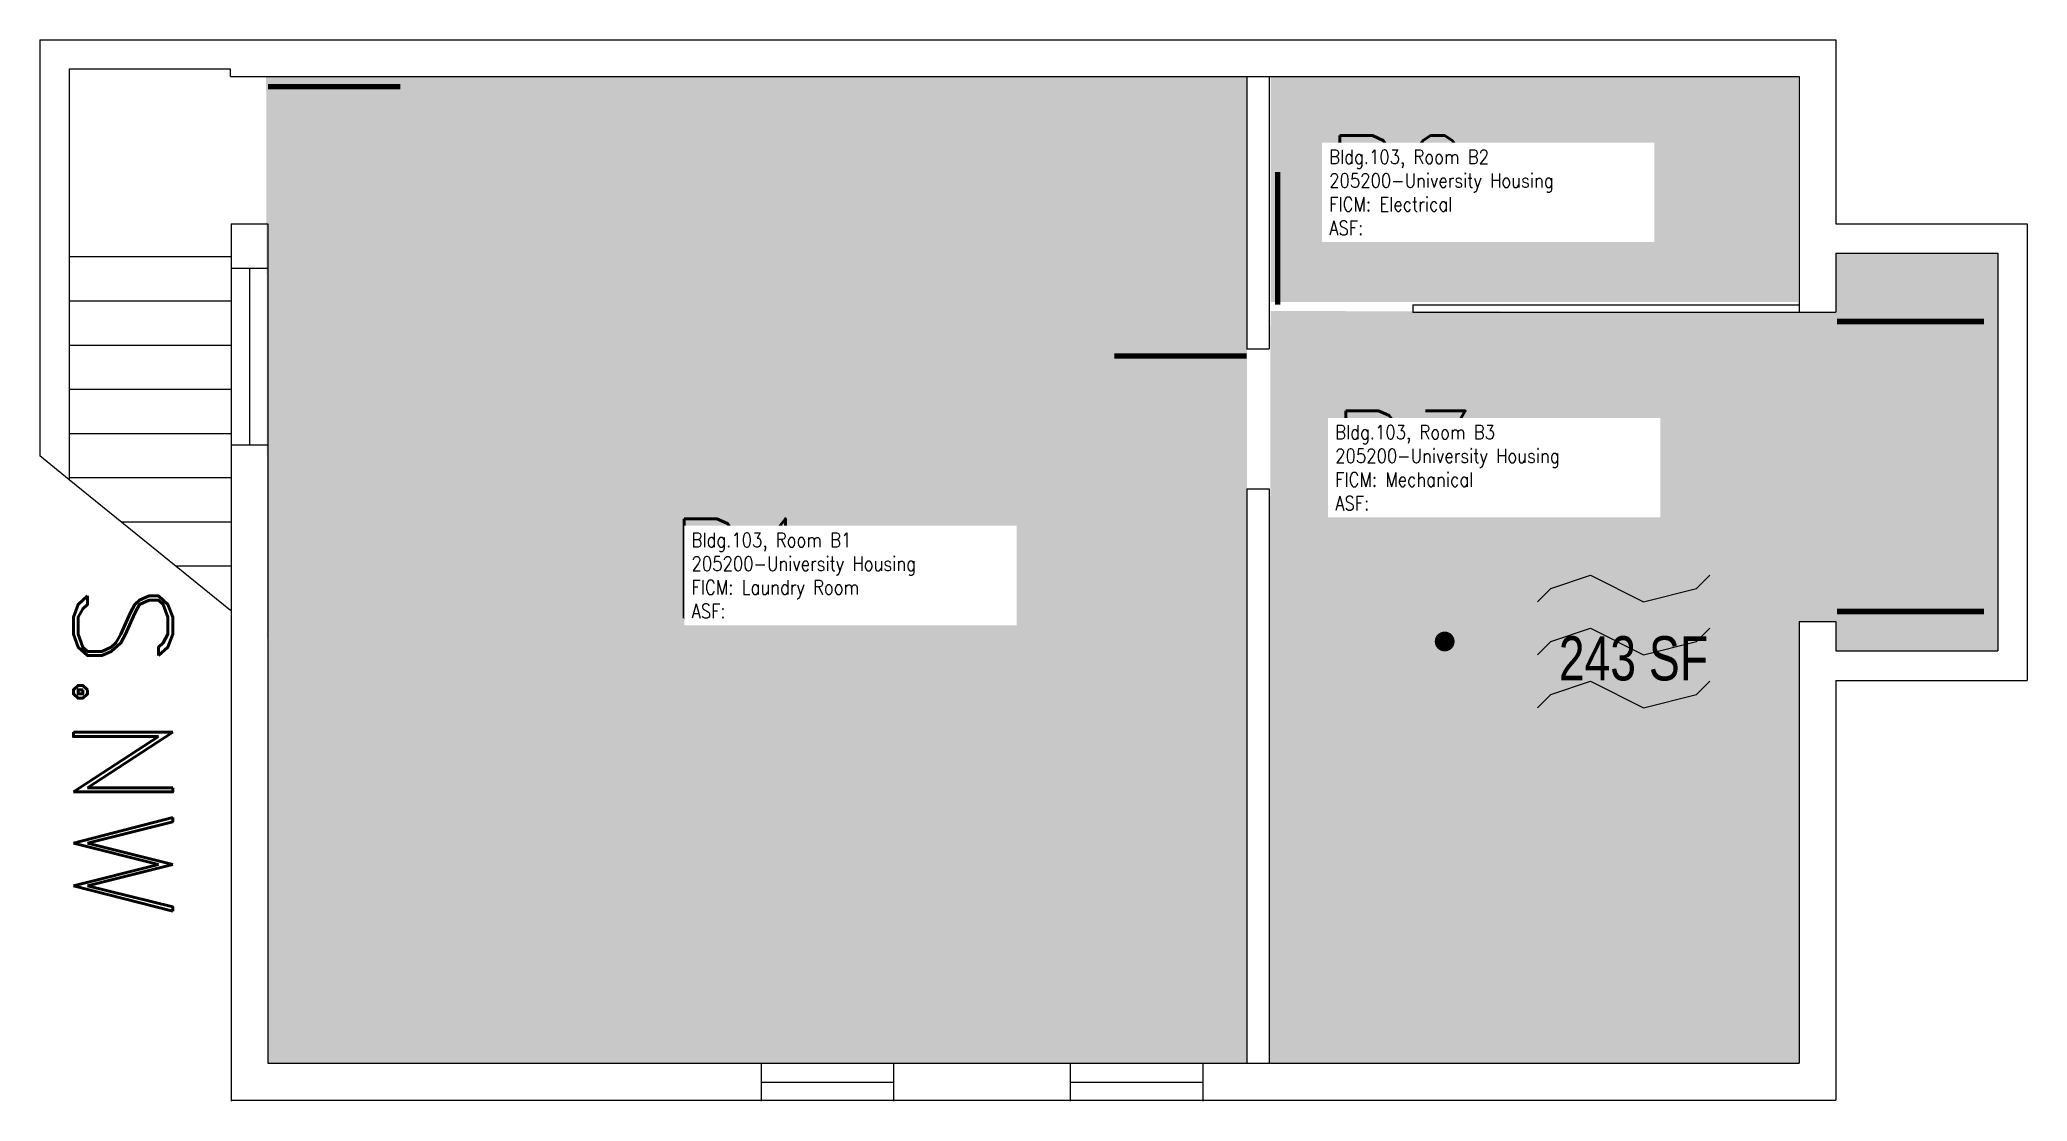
# Model space of a CAD drawing. Header units: inches. Extents: x -52 to 488, y 0 to 2108.
# Drawn here: x -52 to 488, y 1820 to 2108 of the extents above; entities outside this region: 2.
import ezdxf
from ezdxf.enums import TextEntityAlignment as Align

# ---------------------------------------------------------------- set-up
doc = ezdxf.new("R2010")
doc.units = ezdxf.units.IN
doc.header["$LTSCALE"] = 100
doc.header["$MEASUREMENT"] = 0
doc.layers.get('0').update_dxf_attribs({"linetype": 'CONTINUOUS'})
for name, color, linetype in [('A-DOOR', 2, 'CONTINUOUS'), ('A-FLOR', 3, 'CONTINUOUS'), ('A-GLAZ', 1, 'CONTINUOUS'), ('A-GLAZ-SILL', 2, 'CONTINUOUS'), ('A-IDEN-ICON', 4, 'CONTINUOUS'), ('A-IDEN-RNUM', 7, 'CONTINUOUS'), ('A-IDEN-SNUM', 4, 'CONTINUOUS'), ('A-IDEN-TEXT', 4, 'CONTINUOUS'), ('A-IDEN-VNUM', 4, 'CONTINUOUS'), ('A-WALL', 5, 'CONTINUOUS'), ('AREA-TEXT', 3, 'CONTINUOUS'), ('Rooms-Category-Color', 7, 'CONTINUOUS'), ('Rooms-College-Color', 7, 'CONTINUOUS'), ('Rooms-Department-Color', 7, 'CONTINUOUS'), ('Rooms-Division-Color', 7, 'CONTINUOUS'), ('Rooms-Information', 7, 'CONTINUOUS')]:
    doc.layers.add(name, color=color, linetype=linetype)
doc.styles.add('AREA', font='arial.ttf', dxfattribs={"width": 0.75, "height": 24})
doc.styles.add('ROOMSNUMBER', font='TXT.SHX', dxfattribs={"height": 1})
doc.styles.add('ROOMVNUMBER', font='simplex.shx', dxfattribs={"width": 0.85})
doc.styles.add('TEXT', font='ROMAND')

# ---------------------------------------------------------------- blocks, each defined once
blk = doc.blocks.new('CPMECH')
for p, q in [((0.005, 0.025), (0.015, 0.035)), ((0.015, 0.035), (0.045, 0.045)), ((0.045, 0.045), (0.085, 0.025)), ((0.085, 0.025), (0.125, 0.035)), ((0.125, 0.035), (0.135, 0.045)), ((0.015, -0.005), (0.045, 0.005)), ((0.045, 0.005), (0.085, -0.015)), ((0.125, -0.005), (0.135, 0.005)), ((0.005, -0.015), (0.015, -0.005)), ((0.085, -0.015), (0.125, -0.005)), ((0.005, -0.055), (0.015, -0.045)), ((0.015, -0.045), (0.045, -0.035)), ((0.045, -0.035), (0.085, -0.055)), ((0.085, -0.055), (0.125, -0.045)), ((0.125, -0.045), (0.135, -0.035))]:
    blk.add_line(p, q)
for points in [[(-0.025, -0.005, 0, 0.02, 0), (-0.025, 0.035, 0.02, 0.02, 0), (-0.025, 0.055, 0.02, 0, 0), (-0.025, 0.065, 0, 0, 0)], [(-0.025, -0.005, 0, 0.02, 0), (-0.025, -0.045, 0.02, 0.02, 0), (-0.025, -0.065, 0.02, 0, 0), (-0.025, -0.075, 0, 0, 0)]]:
    blk.add_lwpolyline(points, format="xyseb")
at = {"const_width": 0.0075}
blk.add_lwpolyline([(-0.0682, -0.0069, 1), (-0.0618, -0.0031, 1)], format="xyb", close=True, dxfattribs=at)
at = {"const_width": 0.015}
blk.add_lwpolyline([(-0.025, -0.005), (-0.065, -0.005)], dxfattribs=at)
blk = doc.blocks.new('Cpelect')
at = {"color": 0, "linetype": 'ByBlock'}
blk.add_lwpolyline([(0.0623, 0.0629, 0, 0.03, 0), (0.0105, -0.0168, 0.03, 0.03, 0), (-0.0105, 0.0068, 0.03, 0, 0), (-0.0623, -0.0729, 0.03, 0, 0)], format="xyseb", dxfattribs=at)

msp = doc.modelspace()

# ---------------------------------------------------------------- hatches: boundary and pattern name
at = {"layer": 'Rooms-Category-Color', "true_color": 0x728ef3}
msp.add_hatch(color=171, dxfattribs=at).paths.add_polyline_path([(9.51, 2097.83), (10, 1830), (276, 1830), (276, 2098)])
at = {"layer": 'Rooms-Category-Color', "true_color": 0xadadad}
for points in [[(282.4, 2097.83), (282.4, 2036.82), (425.7, 2036.82), (425.7, 2097.83)], [(282.4, 2034.33), (436, 2034), (436, 2050), (480, 2050), (480, 1942), (436, 1942), (436, 1950), (426, 1950), (426, 1830), (282, 1830)]]:
    msp.add_hatch(color=253, dxfattribs=at).paths.add_polyline_path(points)
at = {"layer": 'Rooms-College-Color', "true_color": 0xadadad}
for points in [[(9.51, 2097.83), (10, 1830), (276, 1830), (276, 2098)], [(282.4, 2097.83), (282.4, 2036.82), (425.7, 2036.82), (425.7, 2097.83)], [(282.4, 2034.33), (436, 2034), (436, 2050), (480, 2050), (480, 1942), (436, 1942), (436, 1950), (426, 1950), (426, 1830), (282, 1830)]]:
    msp.add_hatch(color=253, dxfattribs=at).paths.add_polyline_path(points)
at = {"layer": 'Rooms-Department-Color', "true_color": 0x604aed}
msp.add_hatch(color=173, dxfattribs=at).paths.add_polyline_path([(9.51, 2097.83), (10, 1830), (276, 1830), (276, 2098)])
at = {"layer": 'Rooms-Department-Color', "true_color": 0xacacac}
for points in [[(282.4, 2097.83), (282.4, 2036.82), (425.7, 2036.82), (425.7, 2097.83)], [(282.4, 2034.33), (436, 2034), (436, 2050), (480, 2050), (480, 1942), (436, 1942), (436, 1950), (426, 1950), (426, 1830), (282, 1830)]]:
    msp.add_hatch(color=253, dxfattribs=at).paths.add_polyline_path(points)
at = {"layer": 'Rooms-Division-Color', "true_color": 0x604aed}
msp.add_hatch(color=173, dxfattribs=at).paths.add_polyline_path([(9.51, 2097.83), (10, 1830), (276, 1830), (276, 2098)])
at = {"layer": 'Rooms-Division-Color', "true_color": 0xadadad}
for points in [[(282.4, 2097.83), (282.4, 2036.82), (425.7, 2036.82), (425.7, 2097.83)], [(282.4, 2034.33), (436, 2034), (436, 2050), (480, 2050), (480, 1942), (436, 1942), (436, 1950), (426, 1950), (426, 1830), (282, 1830)]]:
    msp.add_hatch(color=253, dxfattribs=at).paths.add_polyline_path(points)

# ---------------------------------------------------------------- linework, layer by layer
at = {"layer": 'A-DOOR'}
msp.add_line((321.04, 2036), (321.04, 2033.9), dxfattribs=at)
for points in [[(9.99, 2095.25, 1.5, 1.5, 0), (45.99, 2095.25, 0, 0, 0), (45.99, 2094.5, 0, 0, -0.414214), (8.49, 2060, 0, 0, -0.414214)], [(284.32, 2036.07, 1.5, 1.5, 0), (284.32, 2072.07, 0, 0, 0), (285.07, 2072.07, 0, 0, -0.414214), (319.57, 2034.57, 0, 0, -0.414214)], [(436.28, 2031.5, 1.5, 1.5, 0), (476.28, 2031.5, 0, 0, 0), (476.28, 2032.25, 0, 0, -0.414214), (436.28, 1992.25, 0, 0, -0.414214)], [(275.92, 2022.11, 1.5, 1.5, 0), (239.92, 2022.11, 0, 0, 0), (239.92, 2021.36, 0, 0, 0.414214), (277.42, 1986.86, 0, 0, 0.414214)], [(436.28, 1952.7, 1.5, 1.5, 0), (476.28, 1952.7, 0, 0, 0), (476.28, 1951.95, 0, 0, 0.414214), (436.28, 1991.95, 0, 0, 0.414214)]]:
    msp.add_lwpolyline(points, format="xyseb", dxfattribs=at)
at = {"layer": 'A-FLOR'}
for p, q in [((0, 2049), (-44, 2049)), ((0, 2037), (-44, 2037)), ((0, 2025), (-44, 2025)), ((0, 2013), (-44, 2013)), ((0, 2001), (-44, 2001)), ((0, 1989), (-44, 1989)), ((-0.14, 1952.96), (-44, 1988.48)), ((0, 1977), (-29.83, 1977)), ((0, 1965), (-15.01, 1965))]:
    msp.add_line(p, q, dxfattribs=at)
at = {"layer": 'A-GLAZ'}
for p, q in [((5, 2046), (5, 1997.81)), ((144, 1824.85), (179.77, 1824.85)), ((228, 1824.85), (263.87, 1824.85))]:
    msp.add_line(p, q, dxfattribs=at)
at = {"layer": 'A-GLAZ-SILL'}
for p, q in [((0, 2046), (0, 1998)), ((10, 2046), (10, 1998)), ((144, 1830), (180, 1830)), ((228, 1830), (264, 1830)), ((144, 1820), (180, 1820)), ((228, 1820), (264, 1820))]:
    msp.add_line(p, q, dxfattribs=at)
at = {"layer": 'A-WALL'}
for p, q in [((-52, 2108), (436, 2108)), ((-52, 2108), (-52, 1994.95)), ((436, 2108), (436, 2058)), ((-0.19, 2100), (-44, 2100)), ((-44, 2100), (-44, 1988.48)), ((-0.19, 2098), (-0.19, 2100)), ((-0.19, 2098), (426, 2098)), ((276, 2098), (276, 2024.1)), ((282, 2098), (282, 2024.1)), ((426, 2098), (426, 2034)), ((0, 2058), (10, 2058)), ((0, 2058), (0, 2046)), ((10, 2058), (10, 2046)), ((436, 2058), (488, 2058)), ((488, 2058), (488, 1934)), ((436, 2050), (480, 2050)), ((436, 2050), (436, 2034)), ((480, 2050), (480, 1942)), ((0, 2046), (10, 2046)), ((321.04, 2036), (426, 2036)), ((321.04, 2034), (436, 2034)), ((275.83, 2024.1), (282, 2024.1)), ((-44, 1988.48), (-52, 1994.95)), ((0, 1998), (10, 1998)), ((0, 1998), (0, 1819.7)), ((10, 1998), (10, 1830)), ((276, 1986), (276, 1830)), ((276, 1986), (282, 1986)), ((282, 1986), (282, 1830)), ((426, 1950), (436, 1950)), ((426, 1950), (426, 1830)), ((436, 1950), (436, 1942)), ((436, 1942), (480, 1942)), ((436, 1934), (488, 1934)), ((436, 1934), (436, 1820)), ((10, 1830), (144, 1830)), ((144, 1830), (144, 1819.7)), ((180, 1830), (180, 1819.7)), ((180, 1830), (228, 1830)), ((228, 1830), (228, 1819.7)), ((264, 1830), (264, 1819.7)), ((264, 1830), (426, 1830)), ((0, 1820), (144, 1820)), ((180, 1820), (228, 1820)), ((264, 1820), (436, 1820)), ((0, 0), (1, 0)), ((0, 0), (1, 0))]:
    msp.add_line(p, q, dxfattribs=at)

# ---------------------------------------------------------------- block references
at = {"layer": 'A-IDEN-ICON'}
for name, p, xscale, yscale, zscale in [('Cpelect', (359.45, 2071.86), 288, 288, 288), ('CPMECH', (353.12, 1946.37), 360, 360, 360)]:
    msp.add_blockref(name, p, dxfattribs=dict(at, xscale=xscale, yscale=yscale, zscale=zscale))

# ---------------------------------------------------------------- texts
at = {"layer": 'A-IDEN-RNUM', "style": 'ROOMSNUMBER', "width": 0.85}
for s, p in [('00B2-00', (317.47, 2068.47)), ('00B3-00', (319.09, 1993.69)), ('00B1-00', (139.3, 1964.42))]:
    msp.add_text(s, height=1, dxfattribs=at).set_placement(p, align=Align.MIDDLE)
at = {"layer": 'A-IDEN-SNUM', "style": 'ROOMSNUMBER', "width": 0.85}
for s, p in [('103000B200', (317.47, 2068.47)), ('103000B300', (319.09, 1993.69)), ('103000B100', (139.3, 1964.42))]:
    msp.add_text(s, height=1, dxfattribs=at).set_placement(p, align=Align.MIDDLE)
at = {"layer": 'A-IDEN-TEXT', "style": 'TEXT'}
msp.add_text('S.NW', height=27, rotation=270, dxfattribs=at).set_placement((-29.37, 1914.7), align=Align.MIDDLE)
at = {"layer": 'A-IDEN-VNUM', "style": 'ROOMVNUMBER', "width": 0.85}
for s, p in [('B2', (317.47, 2068.47)), ('B3', (319.09, 1993.69)), ('B1', (139.3, 1964.42))]:
    msp.add_text(s, height=27, dxfattribs=at).set_placement(p, align=Align.MIDDLE)
at = {"layer": 'AREA-TEXT', "style": 'AREA', "width": 0.75}
for s, p in [('61 SF', (354.05, 2067.32)), ('495 SF', (142.75, 1964)), ('243 SF', (381, 1940))]:
    msp.add_text(s, height=12, dxfattribs=at).set_placement(p, align=Align.MIDDLE_CENTER)

# ---------------------------------------------------------------- next in the draw order: texts
at = {"layer": 'Rooms-Information', "char_height": 3.8571, "width": 86.4, "attachment_point": 7, "style": 'ROOMVNUMBER', "bg_fill": 3, "box_fill_scale": 1.5, "bg_fill_color": 256, "bg_fill_true_color": 13158600, "bg_fill_transparency": 0}
for s, insert in [('Bldg.103, Room B2^M^J205200-University Housing^M^JFICM: Electrical^M^JASF: ', (298.34, 2054.97)), ('Bldg.103, Room B3^M^J205200-University Housing^M^JFICM: Mechanical^M^JASF: ', (299.97, 1980.19)), ('Bldg.103, Room B1^M^J205200-University Housing^M^JFICM: Laundry Room^M^JASF: ', (125.09, 1950.92))]:
    msp.add_mtext(s, dxfattribs=dict(at, insert=insert))

doc.saveas('drawing.dxf')
